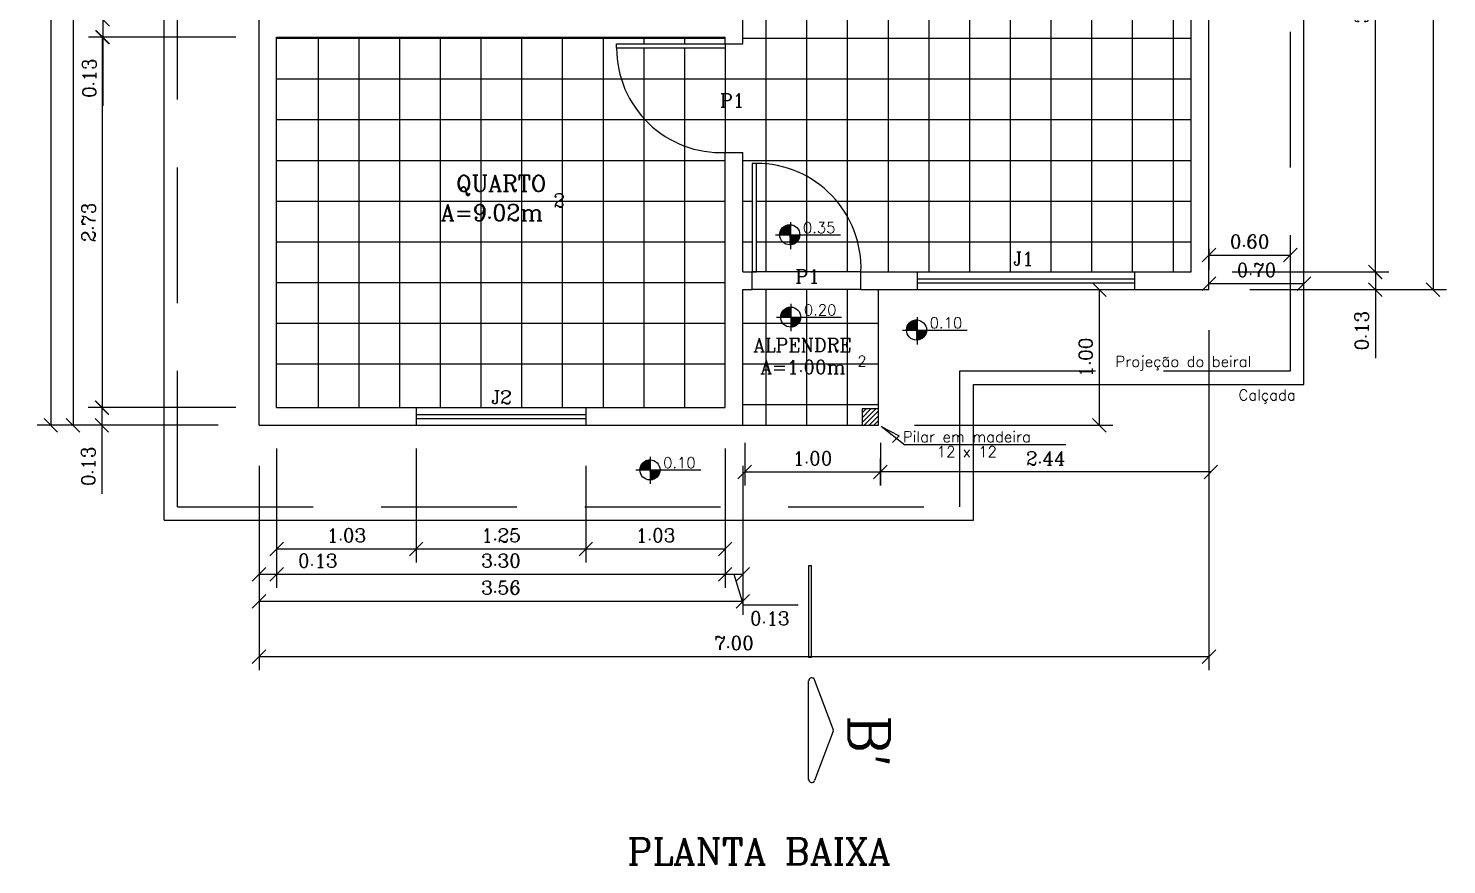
# Model space of a CAD drawing. Extents: x -36 to 60, y 199 to 483.
# Drawn here: x -35.48 to -25.03, y 218.25 to 224.41 of the extents above; entities that cross this region are included whole.
import ezdxf

# ---------------------------------------------------------------- set-up
doc = ezdxf.new("R2010")
doc.units = 0
doc.header["$LTSCALE"] = 20
doc.linetypes.add('DASHED2', pattern=[0.375, 0.25, -0.125])
doc.layers.get('0').update_dxf_attribs({"linetype": 'CONTINUOUS'})
doc.layers.get('DEFPOINTS').update_dxf_attribs({"linetype": 'CONTINUOUS'})
for name, color, linetype in [('COTAS', 30, 'CONTINUOUS'), ('JANELA', 5, 'CONTINUOUS'), ('PAREDE', 7, 'CONTINUOUS'), ('PISO', 244, 'CONTINUOUS'), ('PORTA', 1, 'CONTINUOUS'), ('TEXTO', 1, 'CONTINUOUS')]:
    doc.layers.add(name, color=color, linetype=linetype)
doc.styles.add('ROMANC', font='romanc')
doc.dimstyles.get("Standard").update_dxf_attribs({"dimscale": 0, "dimtxt": 0.1, "dimasz": 0.05, "dimexe": 0.1, "dimexo": 0.062, "dimgap": 0.05, "dimtad": 1, "dimtoh": 1, "dimzin": 0, "dimtxsty": 'ROMANC', "dimblk1": 'DOT', "dimblk2": 'DOT', "dimsah": 1, "dimcen": 0.09, "dimclrd": 202, "dimclre": 202, "dimclrt": 244, "dimazin": 3, "dimtfac": 1, "dimtofl": 0, "dimtmove": 0, "dimatfit": 3, "dimtolj": 1, "dimtzin": 0})

# ---------------------------------------------------------------- blocks, each defined once
blk = doc.blocks.new('*X3')
at = {"color": 0, "linetype": 'CONTINUOUS', "ltscale": 0.05}
for p, q in [((-55.447, 9.883), (-55.373, 9.957)), ((-55.447, 9.887), (-55.377, 9.956)), ((-55.446, 9.89), (-55.381, 9.956)), ((-55.446, 9.894), (-55.385, 9.956)), ((-55.445, 9.899), (-55.389, 9.955)), ((-55.444, 9.882), (-55.372, 9.954)), ((-55.444, 9.904), (-55.394, 9.953)), ((-55.442, 9.909), (-55.399, 9.952)), ((-55.44, 9.882), (-55.372, 9.951)), ((-55.439, 9.915), (-55.405, 9.949)), ((-55.437, 9.882), (-55.372, 9.947)), ((-55.434, 9.924), (-55.414, 9.944)), ((-55.433, 9.882), (-55.372, 9.943)), ((-55.43, 9.882), (-55.372, 9.94)), ((-55.426, 9.882), (-55.372, 9.936)), ((-55.423, 9.882), (-55.372, 9.933)), ((-55.419, 9.882), (-55.372, 9.929)), ((-55.416, 9.882), (-55.372, 9.926)), ((-55.412, 9.882), (-55.372, 9.922)), ((-55.409, 9.882), (-55.372, 9.919)), ((-55.405, 9.882), (-55.372, 9.915)), ((-55.402, 9.882), (-55.372, 9.912)), ((-55.398, 9.882), (-55.372, 9.908)), ((-55.394, 9.882), (-55.372, 9.905)), ((-55.391, 9.882), (-55.372, 9.901)), ((-55.387, 9.882), (-55.372, 9.897)), ((-55.384, 9.882), (-55.372, 9.894)), ((-55.38, 9.882), (-55.372, 9.89)), ((-55.377, 9.882), (-55.372, 9.887)), ((-55.373, 9.882), (-55.372, 9.883)), ((-55.372, 9.88), (-55.37, 9.882)), ((-55.372, 9.876), (-55.366, 9.882)), ((-55.372, 9.873), (-55.363, 9.882)), ((-55.372, 9.869), (-55.359, 9.882)), ((-55.372, 9.866), (-55.356, 9.882)), ((-55.372, 9.862), (-55.352, 9.882)), ((-55.372, 9.859), (-55.348, 9.882)), ((-55.372, 9.855), (-55.345, 9.882)), ((-55.372, 9.852), (-55.341, 9.882)), ((-55.372, 9.848), (-55.338, 9.882)), ((-55.372, 9.844), (-55.334, 9.882)), ((-55.372, 9.841), (-55.331, 9.882)), ((-55.372, 9.837), (-55.327, 9.882)), ((-55.372, 9.834), (-55.324, 9.882)), ((-55.372, 9.83), (-55.32, 9.882)), ((-55.372, 9.827), (-55.317, 9.882)), ((-55.372, 9.823), (-55.313, 9.882)), ((-55.372, 9.82), (-55.31, 9.882)), ((-55.372, 9.816), (-55.306, 9.882)), ((-55.372, 9.813), (-55.303, 9.882)), ((-55.372, 9.809), (-55.299, 9.882)), ((-55.369, 9.809), (-55.299, 9.879)), ((-55.365, 9.809), (-55.299, 9.875)), ((-55.361, 9.809), (-55.3, 9.871)), ((-55.357, 9.81), (-55.3, 9.867)), ((-55.352, 9.811), (-55.302, 9.862)), ((-55.347, 9.813), (-55.303, 9.856)), ((-55.34, 9.816), (-55.306, 9.85)), ((-55.332, 9.82), (-55.311, 9.842))]:
    blk.add_line(p, q, dxfattribs=at)
blk = doc.blocks.new('_OBLIQUE')
at = {"color": 0, "linetype": 'BYBLOCK'}
blk.add_line((-0.5, -0.5), (0.5, 0.5), dxfattribs=at)
blk = doc.blocks.new('*D4')
at = {"color": 30, "linetype": 'BYBLOCK'}
for p, q in [((-30.203, 221.355), (-30.203, 221.041)), ((-29.203, 221.355), (-29.203, 221.041)), ((-30.203, 221.141), (-29.203, 221.141))]:
    blk.add_line(p, q, dxfattribs=at)
at = {"layer": 'DEFPOINTS', "color": 0, "linetype": 'BYBLOCK'}
for p in [(-30.203, 222.255), (-29.203, 222.255), (-29.203, 221.141)]:
    blk.add_point(p, dxfattribs=at)
at = {"color": 30, "linetype": 'BYBLOCK', "xscale": 0.1, "yscale": 0.1, "zscale": 0.1, "rotation": 180}
blk.add_blockref('_OBLIQUE', (-30.203, 221.141), dxfattribs=at)
at = {"color": 30, "linetype": 'BYBLOCK', "xscale": 0.1, "yscale": 0.1, "zscale": 0.1}
blk.add_blockref('_OBLIQUE', (-29.203, 221.141), dxfattribs=at)
at = {"color": 244, "linetype": 'BYBLOCK', "insert": (-29.703, 221.241), "char_height": 0.1, "attachment_point": 5, "style": 'ROMANC'}
blk.add_mtext('\\A1;1.00', dxfattribs=at)
blk = doc.blocks.new('*D5')
at = {"color": 30, "linetype": 'BYBLOCK'}
for p, q in [((-29.203, 221.041), (-29.203, 221.241)), ((-26.768, 221.141), (-29.203, 221.141))]:
    blk.add_line(p, q, dxfattribs=at)
at = {"layer": 'DEFPOINTS', "color": 0, "linetype": 'BYBLOCK'}
for p in [(-29.203, 221.141), (-26.768, 221.141), (-29.203, 220.141)]:
    blk.add_point(p, dxfattribs=at)
at = {"color": 30, "linetype": 'BYBLOCK', "xscale": 0.1, "yscale": 0.1, "zscale": 0.1, "rotation": 180}
blk.add_blockref('_OBLIQUE', (-29.203, 221.141), dxfattribs=at)
at = {"color": 30, "linetype": 'BYBLOCK', "xscale": 0.1, "yscale": 0.1, "zscale": 0.1}
blk.add_blockref('_OBLIQUE', (-26.768, 221.141), dxfattribs=at)
at = {"color": 244, "linetype": 'BYBLOCK', "insert": (-27.985, 221.241), "char_height": 0.1, "attachment_point": 5, "style": 'ROMANC'}
blk.add_mtext('\\A1;2.44', dxfattribs=at)
blk = doc.blocks.new('*X14')
at = {"color": 0, "linetype": 'CONTINUOUS'}
for p, q in [((3.213, 223.088), (3.313, 223.188)), ((3.213, 223.123), (3.277, 223.188)), ((3.213, 223.159), (3.242, 223.188)), ((3.228, 223.068), (3.333, 223.173)), ((3.263, 223.068), (3.333, 223.137)), ((3.299, 223.068), (3.333, 223.102))]:
    blk.add_line(p, q, dxfattribs=at)
blk = doc.blocks.new('*D35')
at = {"color": 30, "linetype": 'BYBLOCK'}
for p, q in [((-33.652, 221.315), (-33.652, 220.474)), ((-32.624, 221.315), (-32.624, 220.474)), ((-33.652, 220.574), (-32.624, 220.574))]:
    blk.add_line(p, q, dxfattribs=at)
at = {"layer": 'DEFPOINTS', "color": 0, "linetype": 'BYBLOCK'}
for p in [(-33.652, 221.615), (-32.624, 221.615), (-32.624, 220.574)]:
    blk.add_point(p, dxfattribs=at)
at = {"color": 30, "linetype": 'BYBLOCK', "xscale": 0.1, "yscale": 0.1, "zscale": 0.1, "rotation": 180}
blk.add_blockref('_OBLIQUE', (-33.652, 220.574), dxfattribs=at)
at = {"color": 30, "linetype": 'BYBLOCK', "xscale": 0.1, "yscale": 0.1, "zscale": 0.1}
blk.add_blockref('_OBLIQUE', (-32.624, 220.574), dxfattribs=at)
at = {"color": 244, "linetype": 'BYBLOCK', "insert": (-33.138, 220.674), "char_height": 0.1, "attachment_point": 5, "style": 'ROMANC'}
blk.add_mtext('\\A1;1.03', dxfattribs=at)
blk = doc.blocks.new('*D36')
at = {"color": 30, "linetype": 'BYBLOCK'}
for p, q in [((-31.374, 221.185), (-31.374, 220.474)), ((-32.624, 220.574), (-31.374, 220.574))]:
    blk.add_line(p, q, dxfattribs=at)
at = {"layer": 'DEFPOINTS', "color": 0, "linetype": 'BYBLOCK'}
for p in [(-32.624, 221.615), (-31.374, 221.485), (-31.374, 220.574)]:
    blk.add_point(p, dxfattribs=at)
at = {"color": 30, "linetype": 'BYBLOCK', "xscale": 0.1, "yscale": 0.1, "zscale": 0.1, "rotation": 180}
blk.add_blockref('_OBLIQUE', (-32.624, 220.574), dxfattribs=at)
at = {"color": 30, "linetype": 'BYBLOCK', "xscale": 0.1, "yscale": 0.1, "zscale": 0.1}
blk.add_blockref('_OBLIQUE', (-31.374, 220.574), dxfattribs=at)
at = {"color": 244, "linetype": 'BYBLOCK', "insert": (-31.999, 220.674), "char_height": 0.1, "attachment_point": 5, "style": 'ROMANC'}
blk.add_mtext('\\A1;1.25', dxfattribs=at)
blk = doc.blocks.new('*D37')
at = {"color": 30, "linetype": 'BYBLOCK'}
for p, q in [((-30.347, 221.315), (-30.347, 220.474)), ((-31.374, 220.574), (-30.347, 220.574))]:
    blk.add_line(p, q, dxfattribs=at)
at = {"layer": 'DEFPOINTS', "color": 0, "linetype": 'BYBLOCK'}
for p in [(-30.347, 221.615), (-31.374, 221.485), (-30.347, 220.574)]:
    blk.add_point(p, dxfattribs=at)
at = {"color": 30, "linetype": 'BYBLOCK', "xscale": 0.1, "yscale": 0.1, "zscale": 0.1, "rotation": 180}
blk.add_blockref('_OBLIQUE', (-31.374, 220.574), dxfattribs=at)
at = {"color": 30, "linetype": 'BYBLOCK', "xscale": 0.1, "yscale": 0.1, "zscale": 0.1}
blk.add_blockref('_OBLIQUE', (-30.347, 220.574), dxfattribs=at)
at = {"color": 244, "linetype": 'BYBLOCK', "insert": (-30.86, 220.674), "char_height": 0.1, "attachment_point": 5, "style": 'ROMANC'}
blk.add_mtext('\\A1;1.03', dxfattribs=at)
blk = doc.blocks.new('*D38')
at = {"color": 30, "linetype": 'BYBLOCK'}
for p, q in [((-33.652, 221.315), (-33.652, 220.287)), ((-33.782, 221.185), (-33.782, 220.287)), ((-33.782, 220.387), (-33.652, 220.387)), ((-33.652, 220.387), (-33.147, 220.387))]:
    blk.add_line(p, q, dxfattribs=at)
at = {"layer": 'DEFPOINTS', "color": 0, "linetype": 'BYBLOCK'}
for p in [(-33.652, 221.615), (-33.782, 221.485), (-33.652, 220.387)]:
    blk.add_point(p, dxfattribs=at)
at = {"color": 30, "linetype": 'BYBLOCK', "xscale": 0.1, "yscale": 0.1, "zscale": 0.1, "rotation": 180}
blk.add_blockref('_OBLIQUE', (-33.782, 220.387), dxfattribs=at)
at = {"color": 30, "linetype": 'BYBLOCK', "xscale": 0.1, "yscale": 0.1, "zscale": 0.1}
blk.add_blockref('_OBLIQUE', (-33.652, 220.387), dxfattribs=at)
at = {"color": 244, "linetype": 'BYBLOCK', "insert": (-33.349, 220.487), "char_height": 0.1, "attachment_point": 5, "style": 'ROMANC'}
blk.add_mtext('\\A1;0.13', dxfattribs=at)
blk = doc.blocks.new('*D39')
at = {"color": 30, "linetype": 'BYBLOCK'}
for p, q in [((-30.347, 221.315), (-30.347, 220.287)), ((-33.652, 220.387), (-30.347, 220.387))]:
    blk.add_line(p, q, dxfattribs=at)
at = {"layer": 'DEFPOINTS', "color": 0, "linetype": 'BYBLOCK'}
for p in [(-33.652, 221.615), (-30.347, 221.615), (-30.347, 220.387)]:
    blk.add_point(p, dxfattribs=at)
at = {"color": 30, "linetype": 'BYBLOCK', "xscale": 0.1, "yscale": 0.1, "zscale": 0.1, "rotation": 180}
blk.add_blockref('_OBLIQUE', (-33.652, 220.387), dxfattribs=at)
at = {"color": 30, "linetype": 'BYBLOCK', "xscale": 0.1, "yscale": 0.1, "zscale": 0.1}
blk.add_blockref('_OBLIQUE', (-30.347, 220.387), dxfattribs=at)
at = {"color": 244, "linetype": 'BYBLOCK', "insert": (-31.999, 220.487), "char_height": 0.1, "attachment_point": 5, "style": 'ROMANC'}
blk.add_mtext('\\A1;3.30', dxfattribs=at)
blk = doc.blocks.new('*D40')
at = {"color": 30, "linetype": 'BYBLOCK'}
for p, q in [((-30.217, 221.185), (-30.217, 220.287)), ((-30.347, 220.387), (-30.217, 220.387)), ((-30.282, 220.387), (-30.214, 220.162)), ((-30.214, 220.162), (-29.809, 220.162))]:
    blk.add_line(p, q, dxfattribs=at)
at = {"layer": 'DEFPOINTS', "color": 0, "linetype": 'BYBLOCK'}
for p in [(-30.347, 221.615), (-30.217, 221.485), (-30.217, 220.387)]:
    blk.add_point(p, dxfattribs=at)
at = {"color": 30, "linetype": 'BYBLOCK', "xscale": 0.1, "yscale": 0.1, "zscale": 0.1, "rotation": 180}
blk.add_blockref('_OBLIQUE', (-30.347, 220.387), dxfattribs=at)
at = {"color": 30, "linetype": 'BYBLOCK', "xscale": 0.1, "yscale": 0.1, "zscale": 0.1}
blk.add_blockref('_OBLIQUE', (-30.217, 220.387), dxfattribs=at)
at = {"color": 244, "linetype": 'BYBLOCK', "insert": (-30.164, 220.062), "char_height": 0.1, "attachment_point": 4, "style": 'ROMANC'}
blk.add_mtext('\\A1;0.13', dxfattribs=at)
blk = doc.blocks.new('*D41')
at = {"color": 30, "linetype": 'BYBLOCK'}
for p, q in [((-33.782, 221.185), (-33.782, 220.088)), ((-30.217, 221.185), (-30.217, 220.088)), ((-33.782, 220.188), (-30.217, 220.188))]:
    blk.add_line(p, q, dxfattribs=at)
at = {"layer": 'DEFPOINTS', "color": 0, "linetype": 'BYBLOCK'}
for p in [(-33.782, 221.485), (-30.217, 221.485), (-30.217, 220.188)]:
    blk.add_point(p, dxfattribs=at)
at = {"color": 30, "linetype": 'BYBLOCK', "xscale": 0.1, "yscale": 0.1, "zscale": 0.1, "rotation": 180}
blk.add_blockref('_OBLIQUE', (-33.782, 220.188), dxfattribs=at)
at = {"color": 30, "linetype": 'BYBLOCK', "xscale": 0.1, "yscale": 0.1, "zscale": 0.1}
blk.add_blockref('_OBLIQUE', (-30.217, 220.188), dxfattribs=at)
at = {"color": 244, "linetype": 'BYBLOCK', "insert": (-31.999, 220.288), "char_height": 0.1, "attachment_point": 5, "style": 'ROMANC'}
blk.add_mtext('\\A1;3.56', dxfattribs=at)
blk = doc.blocks.new('*D48')
at = {"color": 30, "linetype": 'BYBLOCK'}
for p, q in [((-26.782, 222.785), (-26.782, 222.839)), ((-26.182, 222.185), (-26.182, 222.839)), ((-26.782, 222.739), (-26.182, 222.739))]:
    blk.add_line(p, q, dxfattribs=at)
at = {"layer": 'DEFPOINTS', "color": 0, "linetype": 'BYBLOCK'}
for p in [(-26.182, 222.739), (-26.782, 222.485), (-26.182, 221.885)]:
    blk.add_point(p, dxfattribs=at)
at = {"color": 30, "linetype": 'BYBLOCK', "xscale": 0.1, "yscale": 0.1, "zscale": 0.1, "rotation": 180}
blk.add_blockref('_OBLIQUE', (-26.782, 222.739), dxfattribs=at)
at = {"color": 30, "linetype": 'BYBLOCK', "xscale": 0.1, "yscale": 0.1, "zscale": 0.1}
blk.add_blockref('_OBLIQUE', (-26.182, 222.739), dxfattribs=at)
at = {"color": 244, "linetype": 'BYBLOCK', "insert": (-26.482, 222.839), "char_height": 0.1, "attachment_point": 5, "style": 'ROMANC'}
blk.add_mtext('\\A1;0.60', dxfattribs=at)
blk = doc.blocks.new('*D49')
at = {"color": 30, "linetype": 'BYBLOCK'}
for p, q in [((-26.782, 222.785), (-26.782, 222.629)), ((-26.082, 222.085), (-26.082, 222.629)), ((-26.782, 222.529), (-26.082, 222.529))]:
    blk.add_line(p, q, dxfattribs=at)
at = {"layer": 'DEFPOINTS', "color": 0, "linetype": 'BYBLOCK'}
for p in [(-26.082, 222.529), (-26.782, 222.485), (-26.082, 221.785)]:
    blk.add_point(p, dxfattribs=at)
at = {"color": 30, "linetype": 'BYBLOCK', "xscale": 0.1, "yscale": 0.1, "zscale": 0.1, "rotation": 180}
blk.add_blockref('_OBLIQUE', (-26.782, 222.529), dxfattribs=at)
at = {"color": 30, "linetype": 'BYBLOCK', "xscale": 0.1, "yscale": 0.1, "zscale": 0.1}
blk.add_blockref('_OBLIQUE', (-26.082, 222.529), dxfattribs=at)
at = {"color": 244, "linetype": 'BYBLOCK', "insert": (-26.432, 222.629), "char_height": 0.1, "attachment_point": 5, "style": 'ROMANC'}
blk.add_mtext('\\A1;0.70', dxfattribs=at)
blk = doc.blocks.new('*D56')
at = {"color": 30, "linetype": 'BYBLOCK'}
for p, q in [((-33.952, 224.475), (-35.033, 224.475)), ((-34.933, 224.475), (-34.933, 224.345)), ((-33.952, 224.345), (-35.033, 224.345)), ((-34.933, 224.345), (-34.933, 223.84))]:
    blk.add_line(p, q, dxfattribs=at)
at = {"layer": 'DEFPOINTS', "color": 0, "linetype": 'BYBLOCK'}
for p in [(-33.652, 224.475), (-34.933, 224.345), (-33.652, 224.345)]:
    blk.add_point(p, dxfattribs=at)
at = {"color": 30, "linetype": 'BYBLOCK', "xscale": 0.1, "yscale": 0.1, "zscale": 0.1}
for p, rotation in [((-34.933, 224.475), 90), ((-34.933, 224.345), 270)]:
    blk.add_blockref('_OBLIQUE', p, dxfattribs=dict(at, rotation=rotation))
at = {"color": 244, "linetype": 'BYBLOCK', "insert": (-35.033, 224.043), "char_height": 0.1, "attachment_point": 5, "rotation": 90, "style": 'ROMANC'}
blk.add_mtext('\\A1;0.13', dxfattribs=at)
blk = doc.blocks.new('*D57')
at = {"color": 30, "linetype": 'BYBLOCK'}
for p, q in [((-33.952, 224.345), (-35.038, 224.345)), ((-34.938, 224.345), (-34.938, 221.615)), ((-33.952, 221.615), (-35.038, 221.615))]:
    blk.add_line(p, q, dxfattribs=at)
at = {"layer": 'DEFPOINTS', "color": 0, "linetype": 'BYBLOCK'}
for p in [(-33.652, 224.345), (-34.938, 221.615), (-33.652, 221.615)]:
    blk.add_point(p, dxfattribs=at)
at = {"color": 30, "linetype": 'BYBLOCK', "xscale": 0.1, "yscale": 0.1, "zscale": 0.1}
for p, rotation in [((-34.938, 224.345), 90), ((-34.938, 221.615), 270)]:
    blk.add_blockref('_OBLIQUE', p, dxfattribs=dict(at, rotation=rotation))
at = {"color": 244, "linetype": 'BYBLOCK', "insert": (-35.038, 222.98), "char_height": 0.1, "attachment_point": 5, "rotation": 90, "style": 'ROMANC'}
blk.add_mtext('\\A1;2.73', dxfattribs=at)
blk = doc.blocks.new('*D58')
at = {"color": 30, "linetype": 'BYBLOCK'}
for p, q in [((-33.952, 221.615), (-35.04, 221.615)), ((-34.94, 221.615), (-34.94, 221.485)), ((-34.082, 221.485), (-35.04, 221.485)), ((-34.94, 221.485), (-34.94, 220.98))]:
    blk.add_line(p, q, dxfattribs=at)
at = {"layer": 'DEFPOINTS', "color": 0, "linetype": 'BYBLOCK'}
for p in [(-33.652, 221.615), (-34.94, 221.485), (-33.782, 221.485)]:
    blk.add_point(p, dxfattribs=at)
at = {"color": 30, "linetype": 'BYBLOCK', "xscale": 0.1, "yscale": 0.1, "zscale": 0.1}
for p, rotation in [((-34.94, 221.615), 90), ((-34.94, 221.485), 270)]:
    blk.add_blockref('_OBLIQUE', p, dxfattribs=dict(at, rotation=rotation))
at = {"color": 244, "linetype": 'BYBLOCK', "insert": (-35.04, 221.183), "char_height": 0.1, "attachment_point": 5, "rotation": 90, "style": 'ROMANC'}
blk.add_mtext('\\A1;0.13', dxfattribs=at)
blk = doc.blocks.new('*D59')
at = {"color": 30, "linetype": 'BYBLOCK'}
for p, q in [((-34.082, 229.535), (-35.252, 229.535)), ((-35.152, 229.535), (-35.152, 221.485)), ((-34.082, 221.485), (-35.252, 221.485))]:
    blk.add_line(p, q, dxfattribs=at)
at = {"layer": 'DEFPOINTS', "color": 0, "linetype": 'BYBLOCK'}
for p in [(-33.782, 229.535), (-35.152, 221.485), (-33.782, 221.485)]:
    blk.add_point(p, dxfattribs=at)
at = {"color": 30, "linetype": 'BYBLOCK', "xscale": 0.1, "yscale": 0.1, "zscale": 0.1}
for p, rotation in [((-35.152, 229.535), 90), ((-35.152, 221.485), 270)]:
    blk.add_blockref('_OBLIQUE', p, dxfattribs=dict(at, rotation=rotation))
at = {"color": 244, "linetype": 'BYBLOCK', "insert": (-35.252, 225.51), "char_height": 0.1, "attachment_point": 5, "rotation": 90, "style": 'ROMANC'}
blk.add_mtext('\\A1;8.05', dxfattribs=at)
blk = doc.blocks.new('*D60')
at = {"color": 30, "linetype": 'BYBLOCK'}
for p, q in [((-32.347, 230.935), (-35.416, 230.935)), ((-35.316, 230.935), (-35.316, 221.485)), ((-34.082, 221.485), (-35.416, 221.485))]:
    blk.add_line(p, q, dxfattribs=at)
at = {"layer": 'DEFPOINTS', "color": 0, "linetype": 'BYBLOCK'}
for p in [(-32.047, 230.935), (-35.316, 221.485), (-33.782, 221.485)]:
    blk.add_point(p, dxfattribs=at)
at = {"color": 30, "linetype": 'BYBLOCK', "xscale": 0.1, "yscale": 0.1, "zscale": 0.1}
for p, rotation in [((-35.316, 230.935), 90), ((-35.316, 221.485), 270)]:
    blk.add_blockref('_OBLIQUE', p, dxfattribs=dict(at, rotation=rotation))
at = {"color": 244, "linetype": 'BYBLOCK', "insert": (-35.416, 226.21), "char_height": 0.1, "attachment_point": 5, "rotation": 90, "style": 'ROMANC'}
blk.add_mtext('\\A1;9.45', dxfattribs=at)
blk = doc.blocks.new('*D63')
at = {"color": 30, "linetype": 'BYBLOCK'}
for p, q in [((-26.612, 226.565), (-25.457, 226.565)), ((-25.557, 226.565), (-25.557, 222.615)), ((-26.612, 222.615), (-25.457, 222.615))]:
    blk.add_line(p, q, dxfattribs=at)
at = {"layer": 'DEFPOINTS', "color": 0, "linetype": 'BYBLOCK'}
for p in [(-26.912, 226.565), (-26.912, 222.615), (-25.557, 222.615)]:
    blk.add_point(p, dxfattribs=at)
at = {"color": 30, "linetype": 'BYBLOCK', "xscale": 0.1, "yscale": 0.1, "zscale": 0.1}
for p, rotation in [((-25.557, 226.565), 90), ((-25.557, 222.615), 270)]:
    blk.add_blockref('_OBLIQUE', p, dxfattribs=dict(at, rotation=rotation))
at = {"color": 244, "linetype": 'BYBLOCK', "insert": (-25.657, 224.59), "char_height": 0.1, "attachment_point": 5, "rotation": 90, "style": 'ROMANC'}
blk.add_mtext('\\A1;3.95', dxfattribs=at)
blk = doc.blocks.new('*D64')
at = {"color": 30, "linetype": 'BYBLOCK'}
for p, q in [((-26.612, 222.615), (-25.456, 222.615)), ((-25.556, 222.615), (-25.556, 222.485)), ((-26.482, 222.485), (-25.456, 222.485)), ((-25.556, 222.485), (-25.556, 221.98))]:
    blk.add_line(p, q, dxfattribs=at)
at = {"layer": 'DEFPOINTS', "color": 0, "linetype": 'BYBLOCK'}
for p in [(-26.912, 222.615), (-26.782, 222.485), (-25.556, 222.485)]:
    blk.add_point(p, dxfattribs=at)
at = {"color": 30, "linetype": 'BYBLOCK', "xscale": 0.1, "yscale": 0.1, "zscale": 0.1}
for p, rotation in [((-25.556, 222.615), 90), ((-25.556, 222.485), 270)]:
    blk.add_blockref('_OBLIQUE', p, dxfattribs=dict(at, rotation=rotation))
at = {"color": 244, "linetype": 'BYBLOCK', "insert": (-25.656, 222.183), "char_height": 0.1, "attachment_point": 5, "rotation": 90, "style": 'ROMANC'}
blk.add_mtext('\\A1;0.13', dxfattribs=at)
blk = doc.blocks.new('*D65')
at = {"color": 30, "linetype": 'BYBLOCK'}
for p, q in [((-28.917, 222.485), (-27.49, 222.485)), ((-27.59, 222.485), (-27.59, 221.485)), ((-28.951, 221.485), (-27.49, 221.485))]:
    blk.add_line(p, q, dxfattribs=at)
at = {"layer": 'DEFPOINTS', "color": 0, "linetype": 'BYBLOCK'}
for p in [(-29.217, 222.485), (-29.251, 221.485), (-27.59, 221.485)]:
    blk.add_point(p, dxfattribs=at)
at = {"color": 30, "linetype": 'BYBLOCK', "xscale": 0.1, "yscale": 0.1, "zscale": 0.1}
for p, rotation in [((-27.59, 222.485), 90), ((-27.59, 221.485), 270)]:
    blk.add_blockref('_OBLIQUE', p, dxfattribs=dict(at, rotation=rotation))
at = {"color": 244, "linetype": 'BYBLOCK', "insert": (-27.69, 221.985), "char_height": 0.1, "attachment_point": 5, "rotation": 90, "style": 'ROMANC'}
blk.add_mtext('\\A1;1.00', dxfattribs=at)
blk = doc.blocks.new('*D70')
at = {"color": 30, "linetype": 'BYBLOCK'}
for p, q in [((-26.29, 230.935), (-25.031, 230.935)), ((-25.131, 230.935), (-25.131, 222.485)), ((-26.29, 222.485), (-25.031, 222.485))]:
    blk.add_line(p, q, dxfattribs=at)
at = {"layer": 'DEFPOINTS', "color": 0, "linetype": 'BYBLOCK'}
for p in [(-26.59, 230.935), (-26.59, 222.485), (-25.131, 222.485)]:
    blk.add_point(p, dxfattribs=at)
at = {"color": 30, "linetype": 'BYBLOCK', "xscale": 0.1, "yscale": 0.1, "zscale": 0.1}
for p, rotation in [((-25.131, 230.935), 90), ((-25.131, 222.485), 270)]:
    blk.add_blockref('_OBLIQUE', p, dxfattribs=dict(at, rotation=rotation))
at = {"color": 244, "linetype": 'BYBLOCK', "insert": (-25.231, 226.71), "char_height": 0.1, "attachment_point": 5, "rotation": 90, "style": 'ROMANC'}
blk.add_mtext('\\A1;8.45', dxfattribs=at)
blk = doc.blocks.new('*D71')
at = {"color": 30, "linetype": 'BYBLOCK'}
for p, q in [((-26.782, 222.185), (-26.782, 219.68)), ((-33.782, 221.185), (-33.782, 219.68)), ((-33.782, 219.78), (-26.782, 219.78))]:
    blk.add_line(p, q, dxfattribs=at)
at = {"layer": 'DEFPOINTS', "color": 0, "linetype": 'BYBLOCK'}
for p in [(-26.782, 222.485), (-33.782, 221.485), (-26.782, 219.78)]:
    blk.add_point(p, dxfattribs=at)
at = {"color": 30, "linetype": 'BYBLOCK', "xscale": 0.1, "yscale": 0.1, "zscale": 0.1, "rotation": 180}
blk.add_blockref('_OBLIQUE', (-33.782, 219.78), dxfattribs=at)
at = {"color": 30, "linetype": 'BYBLOCK', "xscale": 0.1, "yscale": 0.1, "zscale": 0.1}
blk.add_blockref('_OBLIQUE', (-26.782, 219.78), dxfattribs=at)
at = {"color": 244, "linetype": 'BYBLOCK', "insert": (-30.282, 219.88), "char_height": 0.1, "attachment_point": 5, "style": 'ROMANC'}
blk.add_mtext('\\A1;7.00', dxfattribs=at)

msp = doc.modelspace()

# ---------------------------------------------------------------- linework, layer by layer
at = {"layer": 'COTAS', "color": 244, "linetype": 'CONTINUOUS', "ltscale": 0.05}
for p, q in [((-29.866, 222.982), (-29.866, 222.782)), ((-29.976, 222.888), (-29.498, 222.888)), ((-29.862, 222.379), (-29.862, 222.179)), ((-29.968, 222.282), (-29.49, 222.282)), ((-29.041, 222.187), (-28.563, 222.187)), ((-28.932, 222.281), (-28.932, 222.08)), ((-30.9, 221.253), (-30.9, 221.053)), ((-31.005, 221.156), (-30.527, 221.156))]:
    msp.add_line(p, q, dxfattribs=at)
at = {"layer": 'COTAS', "color": 3, "ltscale": 0.3}
for p, q in [((-29.731, 220.06), (-29.731, 220.451)), ((-29.731, 220.451), (-29.71, 220.451)), ((-29.71, 220.061), (-29.71, 220.451)), ((-29.731, 219.773), (-29.731, 220.06)), ((-29.71, 219.773), (-29.71, 220.061)), ((-29.71, 219.773), (-29.731, 219.773))]:
    msp.add_line(p, q, dxfattribs=at)
at = {"layer": 'COTAS', "color": 244, "linetype": 'CONTINUOUS', "ltscale": 0.05}
for centre in [(-29.871, 222.889), (-29.864, 222.282), (-28.937, 222.187), (-30.901, 221.156)]:
    msp.add_circle(centre, 0.074, dxfattribs=at)
at = {"layer": 'JANELA', "color": 7, "linetype": 'CONTINUOUS'}
for p, q in [((-28.929, 222.485), (-28.929, 222.615)), ((-27.329, 222.485), (-27.329, 222.615)), ((-32.624, 221.615), (-32.624, 221.485)), ((-31.374, 221.615), (-31.374, 221.485))]:
    msp.add_line(p, q, dxfattribs=at)
at = {"layer": 'JANELA', "color": 1, "linetype": 'CONTINUOUS'}
for p, q in [((-28.929, 222.615), (-27.329, 222.615)), ((-28.929, 222.485), (-27.329, 222.485)), ((-32.624, 221.615), (-31.374, 221.615)), ((-32.624, 221.485), (-31.374, 221.485))]:
    msp.add_line(p, q, dxfattribs=at)
at = {"layer": 'JANELA', "color": 5, "linetype": 'CONTINUOUS'}
for p, q in [((-28.929, 222.565), (-27.329, 222.565)), ((-28.929, 222.535), (-27.329, 222.535)), ((-32.624, 221.565), (-31.374, 221.565)), ((-32.624, 221.535), (-31.374, 221.535))]:
    msp.add_line(p, q, dxfattribs=at)
at = {"layer": 'PAREDE', "color": 244, "linetype": 'CONTINUOUS', "ltscale": 0.1}
for p, q in [((-26.082, 221.785), (-26.082, 231.635)), ((-34.482, 220.785), (-34.482, 230.235)), ((-28.517, 221.785), (-26.082, 221.785)), ((-34.482, 220.785), (-28.517, 220.785))]:
    msp.add_line(p, q, dxfattribs=at)
at = {"layer": 'PAREDE', "color": 30, "linetype": 'DASHED2', "ltscale": 0.2}
for p, q in [((-26.182, 221.885), (-26.182, 231.535)), ((-34.382, 220.885), (-34.382, 230.135)), ((-28.617, 221.885), (-26.182, 221.885)), ((-34.382, 220.885), (-28.617, 220.885))]:
    msp.add_line(p, q, dxfattribs=at)
at = {"layer": 'PAREDE', "color": 7, "linetype": 'CONTINUOUS'}
for p, q in [((-26.782, 222.485), (-26.782, 226.995)), ((-26.912, 222.615), (-26.912, 226.565)), ((-30.217, 224.295), (-30.217, 226.025)), ((-33.782, 221.485), (-33.782, 225.125)), ((-33.652, 221.615), (-33.652, 224.345)), ((-33.652, 224.345), (-30.347, 224.345)), ((-30.347, 224.295), (-30.347, 224.345)), ((-30.347, 224.295), (-30.217, 224.295)), ((-30.347, 221.615), (-30.347, 223.495)), ((-30.347, 223.495), (-30.217, 223.495)), ((-30.217, 222.615), (-30.217, 223.495)), ((-30.217, 222.615), (-30.147, 222.615)), ((-30.147, 222.485), (-30.147, 222.615)), ((-29.347, 222.615), (-28.929, 222.615)), ((-29.347, 222.485), (-29.347, 222.615)), ((-27.329, 222.615), (-26.912, 222.615)), ((-30.347, 222.015), (-30.347, 222.485)), ((-30.217, 222.485), (-30.147, 222.485)), ((-30.217, 221.485), (-30.217, 222.485)), ((-29.347, 222.485), (-28.929, 222.485)), ((-27.329, 222.485), (-26.782, 222.485)), ((-33.652, 221.615), (-32.624, 221.615)), ((-31.374, 221.615), (-30.347, 221.615)), ((-33.782, 221.485), (-32.624, 221.485)), ((-31.374, 221.485), (-30.217, 221.485))]:
    msp.add_line(p, q, dxfattribs=at)
at = {"layer": 'PAREDE', "color": 244, "linetype": 'CONTINUOUS'}
msp.add_line((-29.027, 221.343), (-27.836, 221.343), dxfattribs=at)
at = {"layer": 'PAREDE', "color": 1, "linetype": 'CONTINUOUS'}
msp.add_lwpolyline([(-29.217, 221.485), (-29.217, 221.605), (-29.337, 221.605), (-29.337, 221.485)], close=True, dxfattribs=at)
at = {"layer": 'PISO', "color": 30, "linetype": 'CONTINUOUS'}
for p, q in [((-30.047, 230.705), (-30.047, 222.615)), ((-30.047, 230.705), (-30.047, 222.615)), ((-29.747, 230.705), (-29.747, 222.615)), ((-29.447, 227.895), (-29.447, 222.615)), ((-29.147, 226.565), (-29.147, 222.615)), ((-28.847, 226.565), (-28.847, 222.615)), ((-28.547, 226.565), (-28.547, 222.615)), ((-28.247, 226.565), (-28.247, 222.615)), ((-27.947, 226.565), (-27.947, 222.615)), ((-27.647, 226.565), (-27.647, 222.615)), ((-27.347, 226.565), (-27.347, 222.615)), ((-27.047, 226.565), (-27.047, 222.615)), ((-30.347, 224.335), (-33.652, 224.335)), ((-33.347, 224.345), (-33.347, 221.615)), ((-33.047, 224.345), (-33.047, 221.615)), ((-32.747, 224.345), (-32.747, 221.615)), ((-32.447, 224.345), (-32.447, 221.615)), ((-32.147, 224.345), (-32.147, 221.615)), ((-31.847, 224.345), (-31.847, 221.615)), ((-31.547, 224.345), (-31.547, 221.615)), ((-31.247, 224.345), (-31.247, 221.615)), ((-30.947, 224.345), (-30.947, 224.295)), ((-30.647, 224.345), (-30.647, 224.295)), ((-30.347, 224.295), (-30.347, 223.495)), ((-26.912, 224.335), (-30.217, 224.335)), ((-30.947, 224.265), (-30.947, 221.615)), ((-30.647, 224.265), (-30.647, 221.615)), ((-26.912, 224.035), (-33.652, 224.035)), ((-26.912, 223.735), (-33.652, 223.735)), ((-30.347, 223.435), (-33.652, 223.435)), ((-26.912, 223.435), (-30.217, 223.435)), ((-30.347, 223.135), (-33.652, 223.135)), ((-30.147, 223.135), (-30.217, 223.135)), ((-26.912, 223.135), (-30.117, 223.135)), ((-30.347, 222.835), (-33.652, 222.835)), ((-30.147, 222.835), (-30.217, 222.835)), ((-26.912, 222.835), (-30.117, 222.835)), ((-29.347, 222.615), (-30.147, 222.615)), ((-30.347, 222.535), (-33.652, 222.535)), ((-29.347, 222.485), (-30.147, 222.485)), ((-30.047, 222.485), (-30.047, 221.485)), ((-30.047, 222.485), (-30.047, 221.485)), ((-29.747, 222.485), (-29.747, 221.485)), ((-29.447, 222.485), (-29.447, 221.485)), ((-29.217, 221.605), (-29.217, 222.485)), ((-30.347, 222.235), (-33.652, 222.235)), ((-29.217, 222.235), (-30.217, 222.235)), ((-30.347, 221.935), (-33.652, 221.935)), ((-29.217, 221.935), (-30.217, 221.935)), ((-29.217, 221.635), (-30.217, 221.635)), ((-30.217, 221.485), (-29.217, 221.485))]:
    msp.add_line(p, q, dxfattribs=at)
at = {"layer": 'PISO', "color": 30, "linetype": 'DASHED2', "ltscale": 0.2}
msp.add_line((-28.617, 220.885), (-28.617, 221.885), dxfattribs=at)
at = {"layer": 'PISO', "color": 244, "linetype": 'CONTINUOUS', "ltscale": 0.1}
msp.add_line((-28.517, 220.785), (-28.517, 221.785), dxfattribs=at)
at = {"layer": 'PORTA', "color": 1, "linetype": 'CONTINUOUS'}
for points in [[(-30.347, 224.265), (-31.147, 224.265), (-31.147, 224.295), (-30.347, 224.295)], [(-30.147, 222.615), (-30.117, 222.615), (-30.117, 223.415), (-30.147, 223.415)]]:
    msp.add_lwpolyline(points, close=True, dxfattribs=at)
at = {"layer": 'PORTA', "color": 244, "linetype": 'CONTINUOUS'}
for centre, start, end in [((-30.376, 224.265), 180, 272.1894), ((-30.117, 222.644), 357.8106, 90)]:
    msp.add_arc(centre, 0.771, start, end, dxfattribs=at)
at = {"layer": 'TEXTO', "color": 244, "linetype": 'CONTINUOUS'}
for p, q in [((-29.024, 221.339), (-29.197, 221.475)), ((-29.197, 221.475), (-29.064, 221.407)), ((-29.064, 221.407), (-29.113, 221.359))]:
    msp.add_line(p, q, dxfattribs=at)
at = {"layer": 'TEXTO', "color": 3, "linetype": 'CONTINUOUS', "ltscale": 0.3}
for p, q in [((-29.732, 218.874), (-29.732, 219.602)), ((-29.551, 219.246), (-29.688, 219.61)), ((-29.551, 219.23), (-29.688, 218.866))]:
    msp.add_line(p, q, dxfattribs=at)
for centre, start, end in [((-29.709, 219.602), 20.6014, 180), ((-29.572, 219.238), 339.3986, 20.6014), ((-29.572, 219.238), 339.3986, 20.6014), ((-29.709, 218.874), 180, 339.3986)]:
    msp.add_arc(centre, 0.0225, start, end, dxfattribs=at)

# ---------------------------------------------------------------- block references
at = {"layer": 'COTAS', "color": 244, "linetype": 'CONTINUOUS', "ltscale": 0.05}
for p in [(25.501, 213.006), (25.509, 212.4), (26.436, 212.305), (24.472, 211.274)]:
    msp.add_blockref('*X3', p, dxfattribs=at)
at = {"layer": 'JANELA', "color": 1, "linetype": 'CONTINUOUS'}
msp.add_blockref('*X14', (-32.55, -1.582), dxfattribs=at)

# ---------------------------------------------------------------- texts
at = {"layer": 'TEXTO', "color": 1, "ltscale": 0.3, "style": 'ROMANC'}
for s, p in [('P1', (-30.385, 223.829)), ('J1', (-28.224, 222.663)), ('P1', (-29.83, 222.532)), ('J2', (-32.069, 221.642))]:
    msp.add_text(s, height=0.1, rotation=360, dxfattribs=at).set_placement(p)
at = {"layer": 'TEXTO', "color": 1, "style": 'ROMANC'}
for s, height, p in [('QUARTO', 0.12, (-32.329, 223.207)), ('2', 0.1, (-31.613, 223.092)), ('A=9.02m', 0.12, (-32.443, 222.992)), ('ALPENDRE', 0.1, (-30.139, 222.027)), ('2', 0.08, (-29.373, 221.917)), ('A=1.00m', 0.1, (-30.088, 221.864))]:
    msp.add_text(s, height=height, dxfattribs=at).set_placement(p)
at = {"layer": 'TEXTO', "color": 244, "ltscale": 0.3, "style": 'ROMANC'}
for s, p in [('0.35', (-29.774, 222.901)), ('0.20', (-29.767, 222.295)), ('0.10', (-28.84, 222.2)), ('Projeção do beiral', (-27.471, 221.915)), ('Calçada', (-26.564, 221.668)), ('Pilar em madeira', (-29.037, 221.36)), ('0.10', (-30.804, 221.169)), ('12 x 12', (-28.787, 221.25))]:
    msp.add_text(s, height=0.08, rotation=360, dxfattribs=at).set_placement(p)
at = {"layer": 'TEXTO', "color": 3, "linetype": 'CONTINUOUS', "ltscale": 0.3, "style": 'ROMANC'}
msp.add_text("B'", height=0.3, rotation=270, dxfattribs=at).set_placement((-29.436, 219.349))
at = {"layer": 'TEXTO', "color": 5, "ltscale": 0.3, "style": 'ROMANC'}
msp.add_text('PLANTA BAIXA ', height=0.196, dxfattribs=at).set_placement((-31.068, 218.247))

# ---------------------------------------------------------------- dimensions: what is measured, and where the dimension line sits
at = {"layer": 'COTAS', "color": 30, "linetype": 'CONTINUOUS'}
for base, p1, p2, picture, middle in [((-35.316, 221.485), (-32.047, 230.935), (-33.782, 221.485), '*D60', (-35.416, 226.21)), ((-25.131, 222.485), (-26.59, 230.935), (-26.59, 222.485), '*D70', (-25.231, 226.71)), ((-35.152, 221.485), (-33.782, 229.535), (-33.782, 221.485), '*D59', (-35.252, 225.51)), ((-25.557, 222.615), (-26.912, 226.565), (-26.912, 222.615), '*D63', (-25.657, 224.59)), ((-34.933, 224.345), (-33.652, 224.475), (-33.652, 224.345), '*D56', (-35.033, 224.043)), ((-34.938, 221.615), (-33.652, 224.345), (-33.652, 221.615), '*D57', (-35.038, 222.98)), ((-25.556, 222.485), (-26.912, 222.615), (-26.782, 222.485), '*D64', (-25.656, 222.183)), ((-27.59, 221.485), (-29.217, 222.485), (-29.251, 221.485), '*D65', (-27.69, 221.985)), ((-34.94, 221.485), (-33.652, 221.615), (-33.782, 221.485), '*D58', (-35.04, 221.183))]:
    dim = msp.add_linear_dim(base=base, p1=p1, p2=p2, angle=90, dimstyle='STANDARD', override={"dimtxt": 0.1, "dimasz": 0.1, "dimexo": 0.3, "dimtoh": 0, "dimblk1": 'OBLIQUE', "dimblk2": 'OBLIQUE', "dimclrd": 30, "dimclre": 30, "dimclrt": 244}, dxfattribs=at)
    dim.commit()
    dim.dimension.update_dxf_attribs({"geometry": picture, "text_midpoint": middle})
for base, p1, p2, override, picture, middle in [((-26.182, 222.739), (-26.782, 222.485), (-26.182, 221.885), {"dimtxt": 0.1, "dimasz": 0.1, "dimexo": 0.3, "dimtoh": 0, "dimblk1": 'OBLIQUE', "dimblk2": 'OBLIQUE', "dimclrd": 30, "dimclre": 30, "dimclrt": 244}, '*D48', (-26.482, 222.839)), ((-26.082, 222.529), (-26.782, 222.485), (-26.082, 221.785), {"dimtxt": 0.1, "dimasz": 0.1, "dimexo": 0.3, "dimtoh": 0, "dimblk1": 'OBLIQUE', "dimblk2": 'OBLIQUE', "dimclrd": 30, "dimclre": 30, "dimclrt": 244}, '*D49', (-26.432, 222.629)), ((-26.782, 219.78), (-33.782, 221.485), (-26.782, 222.485), {"dimtxt": 0.1, "dimasz": 0.1, "dimexo": 0.3, "dimtoh": 0, "dimblk1": 'OBLIQUE', "dimblk2": 'OBLIQUE', "dimclrd": 30, "dimclre": 30, "dimclrt": 244}, '*D71', (-30.282, 219.88)), ((-33.652, 220.387), (-33.782, 221.485), (-33.652, 221.615), {"dimtxt": 0.1, "dimasz": 0.1, "dimexo": 0.3, "dimtoh": 0, "dimblk1": 'OBLIQUE', "dimblk2": 'OBLIQUE', "dimclrd": 30, "dimclre": 30, "dimclrt": 244}, '*D38', (-33.349, 220.487)), ((-32.624, 220.574), (-33.652, 221.615), (-32.624, 221.615), {"dimtxt": 0.1, "dimasz": 0.1, "dimexo": 0.3, "dimtoh": 0, "dimblk1": 'OBLIQUE', "dimblk2": 'OBLIQUE', "dimclrd": 30, "dimclre": 30, "dimclrt": 244}, '*D35', (-33.138, 220.674)), ((-30.346533632, 220.386718161), (-33.651533632, 221.615042853), (-30.346533632, 221.615042853), {"dimtxt": 0.1, "dimasz": 0.1, "dimexo": 0.3, "dimtoh": 0, "dimblk1": 'OBLIQUE', "dimblk2": 'OBLIQUE', "dimse1": 1, "dimclrd": 30, "dimclre": 30, "dimclrt": 244}, '*D39', (-31.999033632, 220.486718161)), ((-31.374, 220.574), (-32.624, 221.615), (-31.374, 221.485), {"dimtxt": 0.1, "dimasz": 0.1, "dimexo": 0.3, "dimtoh": 0, "dimblk1": 'OBLIQUE', "dimblk2": 'OBLIQUE', "dimse1": 1, "dimclrd": 30, "dimclre": 30, "dimclrt": 244}, '*D36', (-31.999, 220.674)), ((-30.347, 220.574), (-31.374, 221.485), (-30.347, 221.615), {"dimtxt": 0.1, "dimasz": 0.1, "dimexo": 0.3, "dimtoh": 0, "dimblk1": 'OBLIQUE', "dimblk2": 'OBLIQUE', "dimse1": 1, "dimclrd": 30, "dimclre": 30, "dimclrt": 244}, '*D37', (-30.86, 220.674)), ((-30.217, 220.387), (-30.347, 221.615), (-30.217, 221.485), {"dimtxt": 0.1, "dimasz": 0.1, "dimexo": 0.3, "dimtoh": 0, "dimblk1": 'OBLIQUE', "dimblk2": 'OBLIQUE', "dimse1": 1, "dimclrd": 30, "dimclre": 30, "dimclrt": 244}, '*D40', (-30.164, 220.062)), ((-30.216533632, 220.188179543), (-33.781533632, 221.485042853), (-30.216533632, 221.485042853), {"dimtxt": 0.1, "dimasz": 0.1, "dimexo": 0.3, "dimtoh": 0, "dimblk1": 'OBLIQUE', "dimblk2": 'OBLIQUE', "dimclrd": 30, "dimclre": 30, "dimclrt": 244}, '*D41', (-31.999033632, 220.288179543))]:
    dim = msp.add_linear_dim(base=base, p1=p1, p2=p2, dimstyle='STANDARD', override=override, dxfattribs=at)
    dim.commit()
    dim.dimension.update_dxf_attribs({"geometry": picture, "text_midpoint": middle})
at = {"layer": 'JANELA', "color": 1, "linetype": 'CONTINUOUS'}
dim = msp.add_linear_dim(base=(-29.203, 221.141), p1=(-30.203, 222.255), p2=(-29.203, 222.255), dimstyle='STANDARD', override={"dimtxt": 0.1, "dimasz": 0.1, "dimexo": 0.9, "dimtoh": 0, "dimblk1": 'OBLIQUE', "dimblk2": 'OBLIQUE', "dimclrd": 30, "dimclre": 30, "dimclrt": 244}, dxfattribs=at)
dim.commit()
dim.dimension.update_dxf_attribs({"geometry": '*D4', "text_midpoint": (-29.703, 221.241)})
at = {"layer": 'JANELA', "color": 30, "linetype": 'CONTINUOUS'}
dim = msp.add_linear_dim(base=(-29.202565031, 221.140591985), p1=(-26.767565031, 221.140591985), p2=(-29.202565031, 220.140591985), dimstyle='STANDARD', override={"dimtxt": 0.1, "dimasz": 0.1, "dimexo": 0.9, "dimtoh": 0, "dimblk1": 'OBLIQUE', "dimblk2": 'OBLIQUE', "dimse1": 1, "dimclrd": 30, "dimclre": 30, "dimclrt": 244}, dxfattribs=at)
dim.commit()
dim.dimension.update_dxf_attribs({"geometry": '*D5', "text_midpoint": (-27.985065031, 221.240591985)})

doc.saveas('drawing.dxf')
